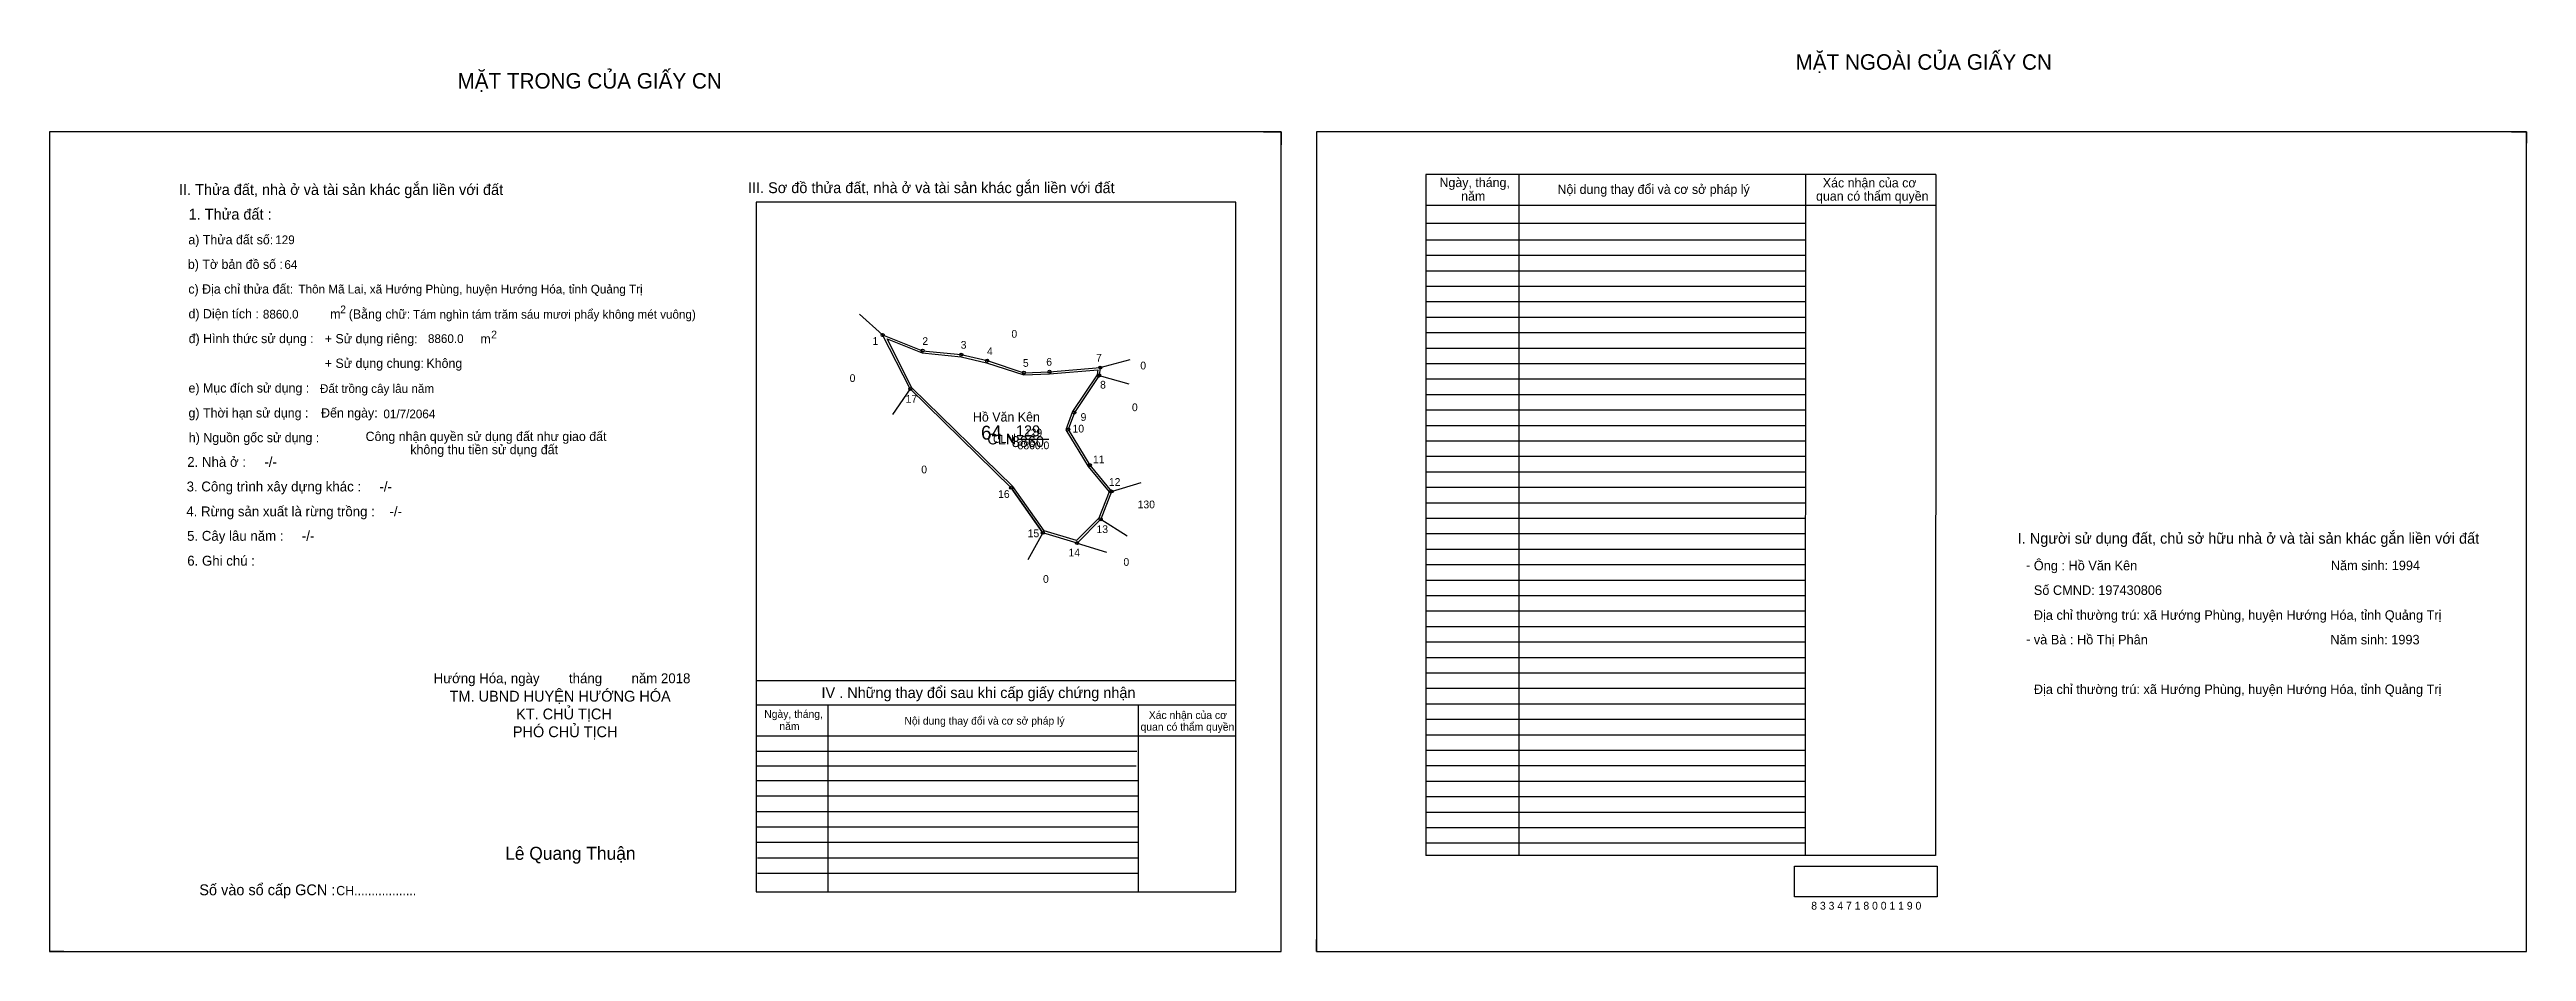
# Model space of a CAD drawing. Extents: x 533195 to 534797, y 1847540 to 1848123.
import ezdxf

# ---------------------------------------------------------------- set-up
doc = ezdxf.new("R2010")
doc.units = 0
for name, color, linetype in [('Default', 7, 'Continuous'), ('Level 10', 7, 'Continuous'), ('Level 11', 7, 'Continuous'), ('Level 13', 7, 'Continuous'), ('Level 2', 7, 'Continuous'), ('Level 27', 7, 'Continuous'), ('Level 3', 7, 'Continuous'), ('Level 36', 7, 'Continuous'), ('Level 4', 7, 'Continuous'), ('Level 5', 7, 'Continuous'), ('Level 55', 7, 'Continuous'), ('Level 6', 7, 'Continuous'), ('Level 7', 7, 'Continuous'), ('Level 8', 7, 'Continuous'), ('Level 9', 7, 'Continuous')]:
    doc.layers.add(name, color=color, linetype=linetype)

msp = doc.modelspace()

# ---------------------------------------------------------------- linework, layer by layer
at = {"layer": 'Level 10'}
for p, q in [((533980.3, 1848069.5), (533991.6, 1848069.5)), ((533991.6, 1848069.5), (533991.6, 1848061.1)), ((534787.1, 1848069.5), (534796.7, 1848069.5)), ((534796.7, 1848069.5), (534796.7, 1848062.1)), ((533751.9, 1847903.3), (533817.1, 1847839.4)), ((533817.1, 1847839.4), (533837.6, 1847810.3)), ((533195.5, 1847547.3), (533195.5, 1847539.5)), ((534014.4, 1847539.5), (534014.4, 1847547.3)), ((533204.7, 1847539.5), (533195.5, 1847539.5)), ((534014.4, 1847539.5), (534021.5, 1847539.5))]:
    msp.add_line(p, q, dxfattribs=at)
for points in [[(533195.5, 1847539.5), (533991.6, 1847539.5), (533991.6, 1848069.5), (533195.5, 1848069.5)], [(534014.4, 1847539.5), (534796.7, 1847539.5), (534796.7, 1848069.5), (534014.4, 1848069.5)], [(533751.9, 1847903.3), (533734, 1847938.2), (533759.9, 1847928), (533784.9, 1847925.5), (533801.5, 1847921.6), (533825.4, 1847913.8), (533841.9, 1847914.4), (533874.7, 1847917.1), (533874, 1847912), (533858, 1847888), (533854, 1847877), (533868, 1847854), (533882, 1847837), (533875, 1847819), (533859.7, 1847803.6), (533837.6, 1847810.3), (533817.1, 1847839.4)], [(533753, 1847904.1), (533736.9, 1847935.6), (533759.6, 1847926.6), (533784.7, 1847924.1), (533801.1, 1847920.2), (533825.2, 1847912.4), (533841.9, 1847913), (533873.1, 1847915.6), (533872.7, 1847912.5), (533856.7, 1847888.6), (533852.5, 1847876.8), (533866.9, 1847853.2), (533880.4, 1847836.7), (533873.8, 1847819.8), (533859.3, 1847805.2), (533838.5, 1847811.5), (533818.2, 1847840.3)]]:
    msp.add_lwpolyline(points, close=True, dxfattribs=at)
at = {"layer": 'Level 11'}
for centre in [(533734, 1847938.2), (533759.9, 1847928), (533784.9, 1847925.5), (533801.5, 1847921.6), (533825.4, 1847913.8), (533841.9, 1847914.4), (533874, 1847912), (533874.7, 1847917.1), (533751.9, 1847903.3), (533751.9, 1847903.3), (533858, 1847888), (533854, 1847877), (533868, 1847854), (533817.1, 1847839.4), (533882, 1847837), (533875, 1847819), (533837.6, 1847810.3), (533859.7, 1847803.6)]:
    msp.add_circle(centre, 1, dxfattribs=at)
at = {"layer": 'Level 27'}
for p, q in [((533734, 1847938.2), (533719.1, 1847951.6)), ((533874.7, 1847917.1), (533894.1, 1847922.3)), ((533751.9, 1847903.3), (533740.5, 1847886.8)), ((533874, 1847912), (533893.2, 1847906.6)), ((533882, 1847837), (533901.2, 1847842.7)), ((533875, 1847819), (533892, 1847808.4)), ((533837.6, 1847810.3), (533827.8, 1847792.8)), ((533859.7, 1847803.6), (533878.8, 1847797.8))]:
    msp.add_line(p, q, dxfattribs=at)
at = {"layer": 'Level 6'}
msp.add_lwpolyline([(534323.4, 1847594.6), (534415.8, 1847594.6), (534415.8, 1847574.8), (534323.4, 1847574.8)], close=True, dxfattribs=at)
at = {"layer": 'Level 7'}
for p, q in [((534330.4, 1847999.5), (534085.2, 1847999.5)), ((534330.4, 1847989.5), (534085.2, 1847989.5)), ((534330.4, 1847979.5), (534085.2, 1847979.5)), ((534330.4, 1847969.5), (534085.2, 1847969.5)), ((534330.4, 1847959.5), (534085.2, 1847959.5)), ((534330.4, 1847949.5), (534085.2, 1847949.5)), ((534330.4, 1847939.5), (534085.2, 1847939.5)), ((534330.4, 1847929.5), (534085.2, 1847929.5)), ((534330.4, 1847919.5), (534085.2, 1847919.5)), ((534330.4, 1847909.5), (534085.2, 1847909.5)), ((534330.4, 1847899.5), (534085.2, 1847899.5)), ((534330.4, 1847889.5), (534085.2, 1847889.5)), ((533822.2, 1847870.9), (533834.1, 1847870.9)), ((534330.4, 1847879.5), (534085.2, 1847879.5)), ((534330.4, 1847869.5), (534085.2, 1847869.5)), ((534330.4, 1847859.5), (534085.2, 1847859.5)), ((534330.4, 1847849.5), (534085.2, 1847849.5)), ((534330.4, 1847839.5), (534085.2, 1847839.5)), ((534330.4, 1847829.5), (534085.2, 1847829.5)), ((534330.4, 1847819.5), (534085.2, 1847819.5)), ((534330.4, 1847809.5), (534085.2, 1847809.5)), ((534330.4, 1847799.5), (534085.2, 1847799.5)), ((534330.4, 1847789.5), (534085.2, 1847789.5)), ((534330.4, 1847779.5), (534085.2, 1847779.5)), ((534330.4, 1847769.5), (534085.2, 1847769.5)), ((534330.4, 1847759.5), (534085.2, 1847759.5)), ((534330.4, 1847749.5), (534085.2, 1847749.5)), ((534330.4, 1847739.5), (534085.2, 1847739.5)), ((534330.4, 1847729.5), (534085.2, 1847729.5)), ((534330.4, 1847719.5), (534085.2, 1847719.5)), ((534330.4, 1847709.5), (534085.2, 1847709.5)), ((534330.4, 1847699.5), (534085.2, 1847699.5)), ((534330.4, 1847689.5), (534085.2, 1847689.5)), ((534330.4, 1847679.5), (534085.2, 1847679.5)), ((533898.4, 1847668.8), (533652.3, 1847668.8)), ((533898, 1847659.4), (533652.3, 1847659.4)), ((534330.4, 1847669.5), (534085.2, 1847669.5)), ((534330.4, 1847659.5), (534085.2, 1847659.5)), ((533899.2, 1847649.9), (533652.3, 1847649.9)), ((534330.4, 1847649.5), (534085.2, 1847649.5)), ((533899.2, 1847639.9), (533652.3, 1847639.9)), ((533899.2, 1847629.9), (533652.3, 1847629.9)), ((534330.4, 1847639.5), (534085.2, 1847639.5)), ((534330.4, 1847629.5), (534085.2, 1847629.5)), ((533899.2, 1847619.9), (533652.3, 1847619.9)), ((533899.2, 1847609.9), (533652.3, 1847609.9)), ((534330.4, 1847619.5), (534085.2, 1847619.5)), ((534330.4, 1847609.5), (534085.2, 1847609.5)), ((533899.2, 1847599.9), (533653.1, 1847599.9)), ((533899.2, 1847589.9), (533653.1, 1847589.9))]:
    msp.add_line(p, q, dxfattribs=at)
at = {"layer": 'Level 8'}
for p, q in [((534414.8, 1848042), (534085.2, 1848042)), ((534085.2, 1848042), (534085.2, 1847601.5)), ((534145.2, 1848042), (534145.2, 1847601.5)), ((534330.6, 1848041.8), (534330.4, 1847601.5)), ((534414.8, 1848042), (534414.7, 1847601.5)), ((533962.3, 1848024.1), (533652.3, 1848024.1)), ((533652.3, 1848024.1), (533652.3, 1847578.1)), ((533962.3, 1847578.1), (533962.3, 1848024.1)), ((534414.8, 1848022), (534085.2, 1848022)), ((534330.4, 1848010.2), (534085.2, 1848010.2)), ((533962.3, 1847714.5), (533652.3, 1847714.5)), ((533962.3, 1847698.8), (533652.3, 1847698.8)), ((533698.6, 1847698.8), (533698.6, 1847578.1)), ((533899.2, 1847698.8), (533899.2, 1847578.1)), ((533962.3, 1847678.8), (533652.3, 1847678.8)), ((534414.7, 1847601.5), (534085.2, 1847601.5)), ((533652.3, 1847578.1), (533962.3, 1847578.1))]:
    msp.add_line(p, q, dxfattribs=at)
at = {"layer": 'Level 9'}
msp.add_line((533821.3, 1847870.9), (533841.4, 1847870.9), dxfattribs=at)

# ---------------------------------------------------------------- texts
at = {"layer": 'Default'}
for s, p in [('e) Mục đích sử dụng :', (533285.3, 1847900.9)), ('g) Thời hạn sử dụng :', (533285.3, 1847884.8)), ('Đến ngày:', (533371, 1847884.8)), ('h) Nguồn gốc sử dụng :', (533285.5, 1847868.8)), ('Công nhận quyền sử dụng đất như giao đất', (533399.8, 1847869.6)), ('không thu tiền sử dụng đất', (533428.7, 1847861.1))]:
    msp.add_text(s, height=6, dxfattribs=at).set_placement(p)
at = {"layer": 'Level 13'}
for s, p in [('CLN', (533805.4, 1847868.4)), ('8860.0', (533821.3, 1847864.3)), ('129', (533826, 1847872.5))]:
    msp.add_text(s, height=5, dxfattribs=at).set_placement(p)
at = {"layer": 'Level 2'}
msp.add_text('Hồ Văn Kên', height=6, dxfattribs=at).set_placement((533792.4, 1847882.2))
at = {"layer": 'Level 3'}
msp.add_text('CLN', height=7, dxfattribs=at).set_placement((533801.7, 1847867.4))
at = {"layer": 'Level 36'}
for s, p in [('0', (533817.3, 1847936.4)), ('0', (533900.6, 1847915.9)), ('0', (533712.7, 1847907.8)), ('0', (533895.2, 1847888.9)), ('0', (533759, 1847848.7)), ('130', (533898.9, 1847826.1)), ('0', (533889.7, 1847788.9)), ('0', (533837.7, 1847777.9))]:
    msp.add_text(s, height=5, dxfattribs=at).set_placement(p)
at = {"layer": 'Level 4'}
msp.add_text('129', height=7, dxfattribs=at).set_placement((533820.2, 1847872.7))
at = {"layer": 'Level 5'}
msp.add_text('8860', height=7, dxfattribs=at).set_placement((533817.5, 1847865.7))
at = {"layer": 'Level 55'}
for s, height, p in [('1', 0.8, (533733.8, 1847938.2)), ('0', 0.22, (533733.9, 1847938)), ('0', 0.22, (533733.9, 1847938)), ('2', 0.8, (533759.6, 1847928)), ('0', 0.22, (533759.8, 1847927.8)), ('3', 0.8, (533784.7, 1847925.5)), ('0', 0.22, (533784.9, 1847925.3)), ('4', 0.8, (533801.2, 1847921.6)), ('0', 0.22, (533801.4, 1847921.3)), ('5', 0.8, (533825.1, 1847913.8)), ('0', 0.22, (533825.3, 1847913.5)), ('6', 0.8, (533841.6, 1847914.4)), ('0', 0.22, (533841.8, 1847914.2)), ('7', 0.8, (533874.5, 1847917.1)), ('0', 0.22, (533874.7, 1847916.9)), ('0', 0.22, (533874.7, 1847916.9)), ('0', 0.22, (533874.7, 1847916.9)), ('17', 0.8, (533751.3, 1847903.3)), ('0', 0.22, (533751.8, 1847903.1)), ('0', 0.22, (533751.8, 1847903.1)), ('8', 0.8, (533873.7, 1847912)), ('0', 0.22, (533873.9, 1847911.8)), ('0', 0.22, (533873.9, 1847911.8)), ('0', 0.22, (533873.9, 1847911.8)), ('0', 0.22, (533873.9, 1847911.8)), ('9', 0.8, (533857.7, 1847888)), ('0', 0.22, (533857.9, 1847887.8)), ('0', 0.22, (533857.9, 1847887.8)), ('10', 0.8, (533853.4, 1847877)), ('0', 0.22, (533853.9, 1847876.8)), ('0', 0.22, (533853.9, 1847876.8)), ('11', 0.8, (533867.5, 1847854)), ('0', 0.22, (533867.9, 1847853.8)), ('0', 0.22, (533867.9, 1847853.8)), ('16', 0.8, (533816.5, 1847839.4)), ('0', 0.22, (533817, 1847839.2)), ('12', 0.8, (533881.4, 1847837)), ('130', 0.22, (533881.8, 1847836.8)), ('0', 0.22, (533881.9, 1847836.8)), ('0', 0.22, (533881.9, 1847836.8)), ('13', 0.8, (533874.5, 1847819)), ('130', 0.22, (533874.8, 1847818.8)), ('0', 0.22, (533874.9, 1847818.8)), ('15', 0.8, (533837.1, 1847810.3)), ('0', 0.22, (533837.5, 1847810)), ('0', 0.22, (533837.5, 1847810)), ('14', 0.8, (533859.1, 1847803.6)), ('0', 0.22, (533859.6, 1847803.4)), ('0', 0.22, (533859.6, 1847803.4))]:
    msp.add_text(s, height=height, dxfattribs=at).set_placement(p)
at = {"layer": 'Level 6'}
for s, height, p in [('129', 5.63, (533341.4, 1847996.9)), ('64', 5.63, (533347.3, 1847980.9)), ('Thôn Mã Lai, xã Hướng Phùng, huyện Hướng Hóa, tỉnh Quảng Trị', 5.64, (533356.4, 1847965)), ('8860.0', 5.63, (533333.4, 1847948.8)), ('Tám nghìn tám trăm sáu mươi phẩy không mét vuông)', 5.632, (533430.4, 1847948.7)), ('8860.0', 5.63, (533440.1, 1847933)), ('Đất trồng cây lâu năm', 5.64, (533370.3, 1847900.7)), ('01/7/2064', 5.64, (533411.3, 1847884.3)), ('Ông : Hồ Văn Kên', 6.16, (534478.2, 1847786)), ('Năm sinh: 1994', 6.16, (534670.2, 1847786.1)), ('Số CMND: 197430806', 6.16, (534478.2, 1847770.1)), ('Địa chỉ thường trú: xã Hướng Phùng, huyện Hướng Hóa, tỉnh Quảng Trị', 6.16, (534478.2, 1847754)), ('và Bà : Hồ Thị Phân', 6.16, (534478.2, 1847738.1)), ('Năm sinh: 1993', 6.16, (534669.9, 1847738.1)), ('Địa chỉ thường trú: xã Hướng Phùng, huyện Hướng Hóa, tỉnh Quảng Trị', 6.16, (534478.2, 1847706)), ('8 3 3 4 7 1 8 0 0 1 1 9 0', 5.04, (534334.3, 1847566.6))]:
    msp.add_text(s, height=height, dxfattribs=at).set_placement(p)
at = {"layer": 'Level 7'}
for s, height, p in [('MẶT NGOÀI CỦA GIẤY CN', 10, (534324.2, 1848109.7)), ('MẶT TRONG CỦA GIẤY CN', 10, (533459.2, 1848097.5)), ('II. Thửa đất, nhà ở và tài sản khác gắn liền với đất', 7, (533279.2, 1848028.7)), ('III. Sơ đồ thửa đất, nhà ở và tài sản khác gắn liền với đất', 7, (533647, 1848029.9)), ('Ngày, tháng,', 6, (534094, 1848033.8)), ('năm', 6, (534108, 1848025)), ('Nội dung thay đổi và cơ sở pháp lý', 6, (534170.3, 1848029.4)), (' quan có thẩm quyền', 6, (534335.2, 1848025)), ('Xác nhận của cơ', 6, (534341.8, 1848033.6)), ('1. Thửa đất :', 7, (533285.4, 1848012.8)), ('a) Thửa đất số:', 6, (533285.2, 1847996.8)), ('b) Tờ bản đồ số :', 6, (533284.9, 1847980.9)), ('c) Địa chỉ thửa đất:', 6, (533285.2, 1847964.9)), ('d) Diện tích :', 6, (533285.3, 1847948.9)), ('m', 6, (533376.9, 1847948.8)), ('2', 5, (533383.4, 1847952.2)), ('(Bằng chữ:', 6, (533388.9, 1847948.7)), ('đ) Hình thức sử dụng :', 6, (533285.4, 1847932.9)), ('+ Sử dụng riêng:', 6, (533373.4, 1847932.8)), ('m', 6, (533474, 1847932.7)), ('2', 5, (533481, 1847936)), ('+ Sử dụng chung:', 6, (533373.4, 1847916.9)), ('Không', 6, (533439.1, 1847916.9)), ('2. Nhà ở :     -/-', 6.4, (533284.5, 1847852.9)), ('3. Công trình xây dựng khác :     -/-', 6.4, (533284.1, 1847837)), ('4. Rừng sản xuất là rừng trồng :    -/-', 6.4, (533283.9, 1847820.9)), ('5. Cây lâu năm :     -/-', 6.4, (533284.4, 1847805.1)), ('I. Người sử dụng đất, chủ sở hữu nhà ở và tài sản khác gắn liền với đất', 7, (534467.8, 1847803.2)), ('6. Ghi chú :', 6.4, (533284.5, 1847789)), ('-', 6.4, (534473.1, 1847786.2)), ('-', 6.4, (534473.2, 1847738.3)), ('Hướng Hóa, ngày        tháng        năm 2018', 6.4, (533443.8, 1847713)), ('TM. UBND HUYỆN HƯỚNG HÓA', 7, (533454.1, 1847701.1)), ('IV . Những thay đổi sau khi cấp giấy chứng nhận', 7, (533694.5, 1847703.4)), ('KT. CHỦ TỊCH', 7, (533497.1, 1847689.6)), ('Ngày, tháng,', 5, (533657.5, 1847690.6)), ('Nội dung thay đổi và cơ sở pháp lý', 5, (533748.1, 1847686.2)), ('Xác nhận của cơ', 5, (533906.1, 1847689.9)), ('PHÓ CHỦ TỊCH', 7, (533495, 1847678.1)), ('năm', 5, (533667.3, 1847682.7)), (' quan có thẩm quyền', 5, (533898.9, 1847682.3)), ('Lê Quang Thuận', 8.4, (533490, 1847598.8)), ('Số vào sổ cấp GCN :', 7, (533292.3, 1847575.9)), ('CH..................', 6, (533380.8, 1847575.9))]:
    msp.add_text(s, height=height, dxfattribs=at).set_placement(p)
msp.add_text('64', height=9, rotation=2, dxfattribs=at).set_placement((533797.8, 1847870.4))
at = {"layer": 'Level 9'}
for s, p in [('1', (533727.5, 1847931.8)), ('2', (533759.7, 1847931.7)), ('3', (533784.5, 1847929.3)), ('4', (533801.5, 1847925.2)), ('5', (533824.7, 1847917.6)), ('6', (533839.8, 1847918.3)), ('7', (533872, 1847920.9)), ('17', (533748.9, 1847894.4)), ('8', (533874.6, 1847903.5)), ('9', (533862, 1847882.6)), ('10', (533856.8, 1847875.1)), ('11', (533870, 1847855.2)), ('16', (533808.7, 1847832.8)), ('12', (533880.3, 1847840.6)), ('15', (533827.8, 1847807.4)), ('13', (533872.3, 1847810.1)), ('14', (533854.2, 1847795))]:
    msp.add_text(s, height=5, dxfattribs=at).set_placement(p)

doc.saveas('drawing.dxf')
